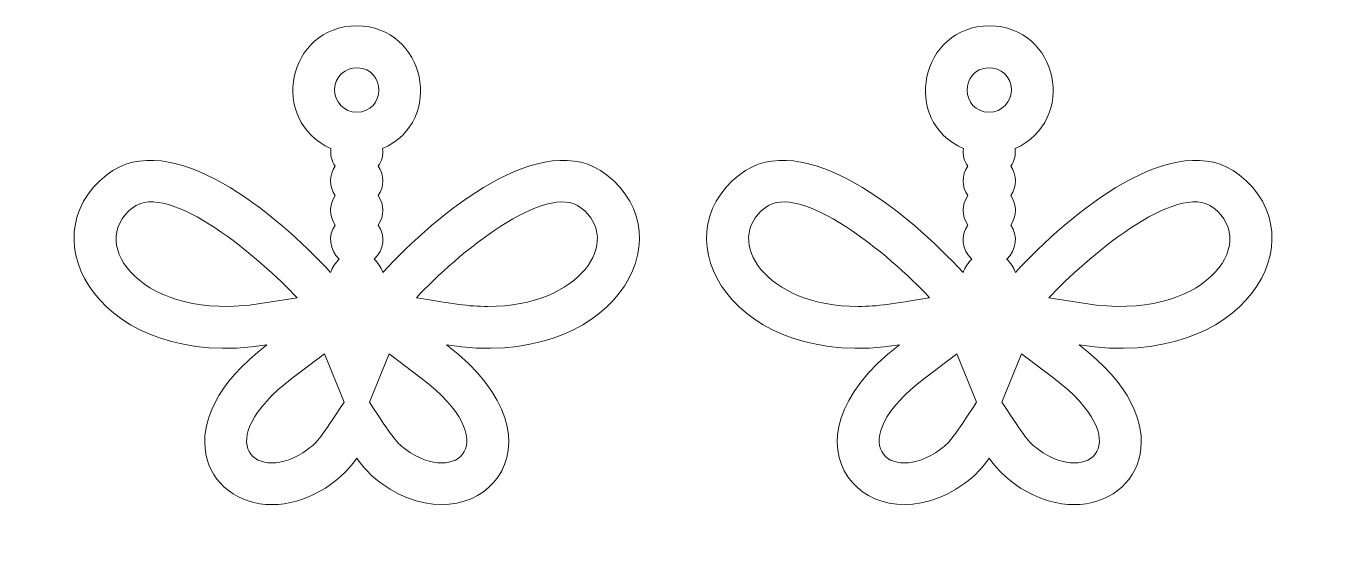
# Model space of a CAD drawing. Header units: inches. Extents: x 20 to 268, y 19 to 120.
import ezdxf

# ---------------------------------------------------------------- set-up
doc = ezdxf.new("R2010")
doc.units = ezdxf.units.IN
doc.header["$MEASUREMENT"] = 0
doc.layers.add('_U+0421_U+043B_U+043E_U+0439 1', color=7, linetype='Continuous')

msp = doc.modelspace()

# ---------------------------------------------------------------- linework, layer by layer
at = {"layer": '_U+0421_U+043B_U+043E_U+0439 1', "color": 1, "lineweight": 9, "true_color": 0xff0000}
for points, knots in [([(131.29, 91.18), (119.15, 100.63), (98.74, 83.68), (88.47, 72.48), (88.07, 73.5), (87.49, 74.37), (86.79, 75.05), (88.7, 76.77), (88.97, 79.54), (87.59, 81.56), (88.74, 83.26), (88.74, 85.49), (87.59, 87.18), (88.74, 88.88), (88.74, 91.11), (87.59, 92.81), (88.25, 93.78), (88.55, 94.88), (88.4, 96.18), (100.48, 101.48), (96.62, 119.64), (83.45, 119.64), (70.19, 119.64), (66.5, 101.51), (78.51, 96.19), (78.36, 94.88), (78.66, 93.78), (79.32, 92.81), (78.16, 91.11), (78.16, 88.88), (79.32, 87.18), (78.16, 85.49), (78.16, 83.26), (79.32, 81.56), (77.94, 79.54), (78.2, 76.77), (80.12, 75.05), (79.42, 74.37), (78.84, 73.5), (78.44, 72.48), (68.17, 83.68), (47.77, 100.63), (35.62, 91.18), (20.12, 79.12), (34.43, 53.62), (66.27, 58.62), (46.64, 43.78), (54.39, 28.07), (67.24, 28.07), (73.47, 28.07), (80.03, 31.91), (83.46, 36.96), (84.63, 35.22), (86.16, 33.6), (88.15, 32.15), (106.01, 19.18), (125.79, 39.62), (100.64, 58.62), (132.49, 53.62), (146.79, 79.12), (131.29, 91.18)], [0, 0, 0, 0, 1, 1, 1, 2, 2, 2, 3, 3, 3, 4, 4, 4, 5, 5, 5, 6, 6, 6, 7, 7, 7, 8, 8, 8, 9, 9, 9, 10, 10, 10, 11, 11, 11, 12, 12, 12, 13, 13, 13, 14, 14, 14, 15, 15, 15, 16, 16, 16, 17, 17, 17, 18, 18, 18, 19, 19, 19, 20, 20, 20, 20]), ([(187.36, 58.62), (162.21, 39.62), (181.99, 19.18), (199.85, 32.15), (201.84, 33.6), (203.37, 35.22), (204.54, 36.96), (207.97, 31.91), (214.53, 28.07), (220.76, 28.07), (233.61, 28.07), (241.36, 43.78), (221.73, 58.62), (253.57, 53.62), (267.87, 79.12), (252.38, 91.18), (240.23, 100.63), (219.83, 83.68), (209.56, 72.48), (209.16, 73.5), (208.58, 74.37), (207.88, 75.05), (209.79, 76.77), (210.05, 79.54), (208.68, 81.56), (209.83, 83.26), (209.83, 85.49), (208.68, 87.18), (209.83, 88.88), (209.83, 91.11), (208.68, 92.81), (209.34, 93.78), (209.64, 94.88), (209.49, 96.19), (221.5, 101.51), (217.81, 119.64), (204.55, 119.64), (191.38, 119.64), (187.51, 101.48), (199.6, 96.18), (199.45, 94.87), (199.75, 93.78), (200.41, 92.81), (199.25, 91.11), (199.25, 88.88), (200.41, 87.18), (199.25, 85.49), (199.25, 83.26), (200.41, 81.56), (199.03, 79.54), (199.3, 76.77), (201.21, 75.05), (200.51, 74.37), (199.93, 73.5), (199.52, 72.48), (189.26, 83.68), (168.84, 100.63), (156.71, 91.18), (141.21, 79.12), (155.51, 53.62), (187.36, 58.62)], [0, 0, 0, 0, 1, 1, 1, 2, 2, 2, 3, 3, 3, 4, 4, 4, 5, 5, 5, 6, 6, 6, 7, 7, 7, 8, 8, 8, 9, 9, 9, 10, 10, 10, 11, 11, 11, 12, 12, 12, 13, 13, 13, 14, 14, 14, 15, 15, 15, 16, 16, 16, 17, 17, 17, 18, 18, 18, 19, 19, 19, 20, 20, 20, 20]), ([(83.61, 111.64), (89.14, 111.44), (88.97, 103.14), (83.46, 103.14), (81.04, 103.14), (79.12, 105.15), (79.21, 107.55), (79.29, 109.9), (81.28, 111.73), (83.61, 111.64)], [0, 0, 0, 0, 1, 1, 1, 2, 2, 2, 3, 3, 3, 3]), ([(208.79, 107.55), (208.88, 105.15), (206.96, 103.14), (204.54, 103.14), (199.03, 103.14), (198.86, 111.44), (204.39, 111.64), (206.73, 111.73), (208.71, 109.9), (208.79, 107.55)], [0, 0, 0, 0, 1, 1, 1, 2, 2, 2, 3, 3, 3, 3]), ([(65.03, 66.52), (42.55, 63), (31.53, 77.86), (40.54, 84.87), (47.42, 90.23), (65.29, 74.94), (72.04, 67.62), (72.04, 67.62), (65.03, 66.52), (65.03, 66.52)], [0, 0, 0, 0, 1, 1, 1, 2, 2, 2, 3, 3, 3, 3]), ([(94.87, 67.62), (102.67, 76.06), (119.75, 90.03), (126.38, 84.87), (134.53, 78.53), (126.23, 65.98), (108.58, 65.98), (104.61, 65.98), (102.22, 66.47), (94.87, 67.62)], [0, 0, 0, 0, 1, 1, 1, 2, 2, 2, 3, 3, 3, 3]), ([(179.41, 65.98), (161.77, 65.98), (153.47, 78.53), (161.62, 84.87), (168.25, 90.03), (185.33, 76.06), (193.13, 67.62), (185.78, 66.47), (183.39, 65.98), (179.41, 65.98)], [0, 0, 0, 0, 1, 1, 1, 2, 2, 2, 3, 3, 3, 3]), ([(215.96, 67.62), (222.7, 74.94), (240.58, 90.23), (247.46, 84.87), (256.47, 77.86), (245.45, 63), (222.97, 66.52), (222.97, 66.52), (215.96, 67.62), (215.96, 67.62)], [0, 0, 0, 0, 1, 1, 1, 2, 2, 2, 3, 3, 3, 3]), ([(74.06, 38.63), (64.24, 31.5), (55.05, 40.12), (71.1, 52.24), (71.1, 52.24), (77.27, 56.9), (77.27, 56.9), (77.27, 56.9), (81.03, 47.64), (81.03, 47.64), (76.49, 40.93), (76.19, 40.17), (74.06, 38.63)], [0, 0, 0, 0, 1, 1, 1, 2, 2, 2, 3, 3, 3, 4, 4, 4, 4]), ([(92.85, 38.63), (90.67, 40.21), (90.34, 41.07), (85.89, 47.64), (85.89, 47.64), (89.64, 56.9), (89.64, 56.9), (89.64, 56.9), (95.82, 52.24), (95.82, 52.24), (111.89, 40.1), (102.65, 31.51), (92.85, 38.63)], [0, 0, 0, 0, 1, 1, 1, 2, 2, 2, 3, 3, 3, 4, 4, 4, 4]), ([(192.18, 52.24), (192.18, 52.24), (198.36, 56.9), (198.36, 56.9), (198.36, 56.9), (202.12, 47.64), (202.12, 47.64), (197.66, 41.07), (197.33, 40.21), (195.15, 38.63), (185.35, 31.51), (176.11, 40.1), (192.18, 52.24)], [0, 0, 0, 0, 1, 1, 1, 2, 2, 2, 3, 3, 3, 4, 4, 4, 4]), ([(206.97, 47.64), (206.97, 47.64), (210.73, 56.9), (210.73, 56.9), (210.73, 56.9), (216.9, 52.24), (216.9, 52.24), (232.95, 40.12), (223.76, 31.5), (213.94, 38.63), (211.81, 40.17), (211.51, 40.93), (206.97, 47.64)], [0, 0, 0, 0, 1, 1, 1, 2, 2, 2, 3, 3, 3, 4, 4, 4, 4])]:
    msp.add_open_spline(points, degree=3, knots=knots, dxfattribs=at)

doc.saveas('drawing.dxf')
